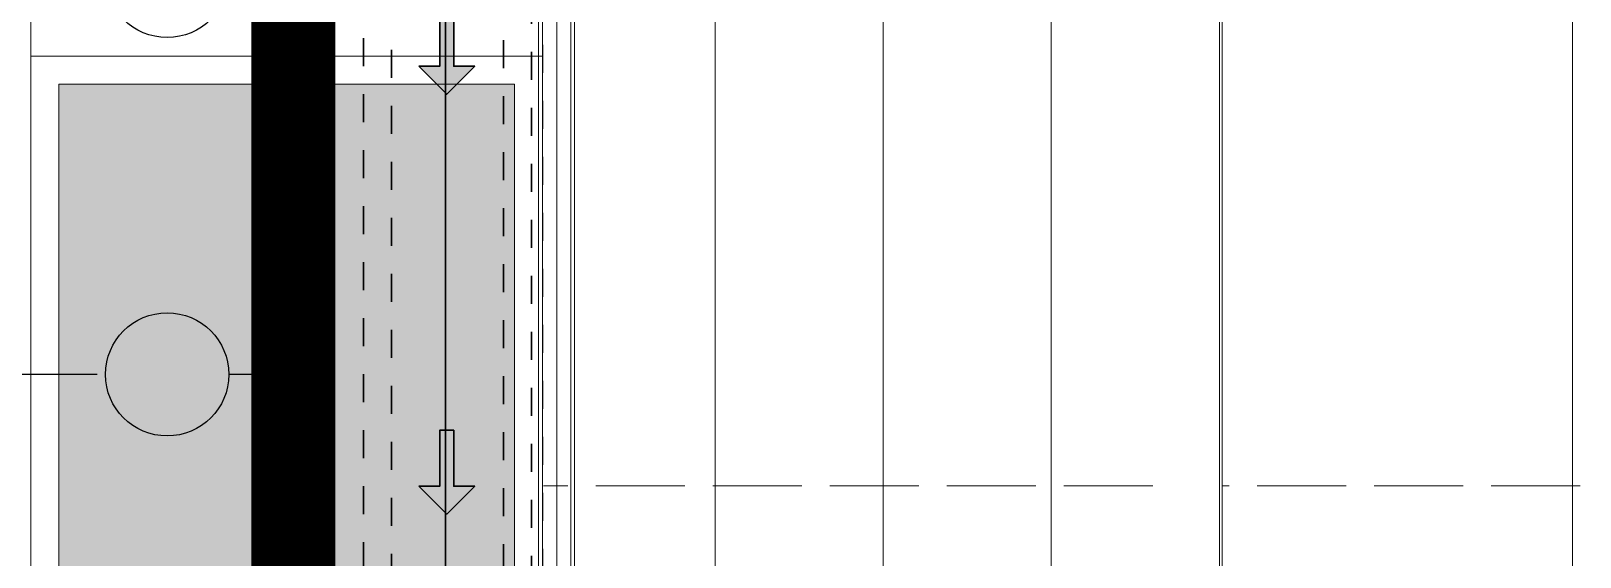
# Model space of a CAD drawing. Header units: metres. Extents: x 349703 to 349913, y 9282546 to 9282694.
# Drawn here: x 349772.33 to 349777.86, y 9282631.54 to 9282633.42 of the extents above; entities that cross this region are included whole.
import ezdxf

# ---------------------------------------------------------------- set-up
doc = ezdxf.new("R2010")
doc.units = ezdxf.units.M
doc.header["$LTSCALE"] = 0.25
for name, pattern in [('01 nivel$0$HIDDEN2', [0.1875, 0.125, -0.0625]), ('B. SUM 2$0$HIDDEN', [0.375, 0.25, -0.125]), ('DASHED2', [0.762, 0.635, -0.127])]:
    doc.linetypes.add(name, pattern=pattern)
for name, color, linetype, lineweight in [('.', 7, 'Continuous', 0), ('0_ CUNETAS', 160, 'Continuous', 5), ('AREA-VERDE', 3, 'CONTINUOUS', 9), ('ARQ-FONDO', 253, 'CONTINUOUS', 9), ('CUNETAS-RED', 5, 'CONTINUOUS', 18), ('LLORAD-SIMB', 1, 'CONTINUOUS', 25), ('LLORAD-TEXTO', 1, 'CONTINUOUS', 25), ('LLORAD-TRAMO', 1, 'CONTINUOUS', 70)]:
    doc.layers.add(name, color=color, linetype=linetype, lineweight=lineweight)

# ---------------------------------------------------------------- blocks, each defined once
blk = doc.blocks.new('BARAMDA Y TACHO')
at = {"layer": 'ARQ-FONDO'}
blk.add_line((-23.9378, 3.7835), (-19.9378, 3.7835), dxfattribs=at)
blk.add_lwpolyline([(-24.0228, 3.8466), (-19.8528, 3.8466, -1), (-19.8528, 3.7966), (-24.0228, 3.7966, -1)], format="xyb", close=True, dxfattribs=at)
blk = doc.blocks.new('LINEAS DE COLOR NEGRO')
at = {"layer": 'ARQ-FONDO', "lineweight": 0}
blk.add_line((-0.377, -12.273), (31.673, -12.273), dxfattribs=at)
blk = doc.blocks.new('POLIDEPORTIVO')
at = {"layer": 'ARQ-FONDO'}
for p, q in [((374605.8376, 9249297.9907), (374605.8376, 9249312.1518)), ((374606.4376, 9249297.9907), (374606.4376, 9249312.1518)), ((374607.0376, 9249297.9907), (374607.0376, 9249312.1518)), ((374607.0476, 9249310.9713), (374607.0476, 9249299.1713)), ((374605.2376, 9249302.9113), (374605.2376, 9249307.2388))]:
    blk.add_line(p, q, dxfattribs=at)
at = {"layer": 'ARQ-FONDO', "lineweight": 0}
blk.add_line((374604.6076, 9249302.9113), (374604.6076, 9249307.2388), dxfattribs=at)
at = {"layer": 'ARQ-FONDO', "linetype": 'DASHED2', "lineweight": 0, "ltscale": 2}
for p, q in [((374606.7996, 9249303.8963), (374604.6246, 9249303.8963)), ((374608.3246, 9249303.8963), (374607.0496, 9249303.8963))]:
    blk.add_line(p, q, dxfattribs=at)
at = {"layer": 'ARQ-FONDO', "rotation": 90}
for name, p in [('LINEAS DE COLOR NEGRO', (374596.0246, 9249280.2483)), ('BARAMDA Y TACHO', (374608.5192, 9249327.009))]:
    blk.add_blockref(name, p, dxfattribs=at)
blk = doc.blocks.new('67')
at = {"layer": 'AREA-VERDE', "lineweight": 0, "true_color": 0xc4e4b2, "transparency": 33554687}
h = blk.add_hatch(color=3, dxfattribs=at)
h.dxf.hatch_style = 1
h.paths.add_polyline_path([(349446.7844, 9282630.8762), (349448.4105, 9282630.8762), (349448.4105, 9282633.2262), (349446.7844, 9282633.2262)])
at = {"layer": 'ARQ-FONDO', "flags": 128}
for points in [[(349446.6839, 9282641.1169), (349448.5105, 9282641.1169), (349448.5105, 9282603.1406), (349448.054, 9282603.1406), (349448.054, 9282603.2406), (349447.8216, 9282603.2406), (349447.8216, 9282622.86), (349446.6844, 9282622.86), (349446.6844, 9282641.1169)], [(349448.5105, 9282633.3262), (349446.6844, 9282633.3262)]]:
    blk.add_lwpolyline(points, dxfattribs=at)
at = {"layer": 'ARQ-FONDO'}
blk.add_lwpolyline([(349446.7844, 9282633.2262), (349448.4105, 9282633.2262), (349448.4105, 9282630.8762), (349446.7844, 9282630.8762)], close=True, dxfattribs=at)
blk = doc.blocks.new('*U2193')
at = {"layer": '.', "lineweight": 30}
h = blk.add_hatch(color=1, dxfattribs=at)
h.dxf.hatch_style = 1
h.paths.add_polyline_path([(-0.025, -0.05), (-0.1, -0.05), (0, -0.15), (0.1, -0.05), (0.025, -0.05), (0.025, 0.15), (-0.025, 0.15)])
at = {"layer": '0_ CUNETAS', "color": 1, "lineweight": 30}
blk.add_lwpolyline([(-0.1, -0.05), (-0.025, -0.05), (-0.025, 0.15), (0.025, 0.15), (0.025, -0.05), (0.1, -0.05), (0, -0.15)], close=True, dxfattribs=at)
blk = doc.blocks.new('*U2190')
at = {"layer": '0_ CUNETAS', "color": 0, "linetype": 'ByBlock', "lineweight": -2, "transparency": 16777216}
for p in [(0, 48), (0, 46.5)]:
    blk.add_blockref('*U2193', p, dxfattribs=at)
blk = doc.blocks.new('drenaje')
at = {"layer": 'CUNETAS-RED', "linetype": '01 nivel$0$HIDDEN2', "lineweight": 30}
for p, q in [((55.3649, -34.1474), (55.3649, -90.4696)), ((55.4649, -34.1888), (55.4649, -90.5555)), ((55.8649, -34.3545), (55.8649, -90.3803)), ((55.9649, -34.3959), (55.9648, -90.3365))]:
    blk.add_line(p, q, dxfattribs=at)
at = {"layer": 'CUNETAS-RED', "lineweight": 0}
blk.add_blockref('*U2190', (55.6621, -90.1971), dxfattribs=at)

msp = doc.modelspace()

# ---------------------------------------------------------------- linework, layer by layer
at = {"layer": 'ARQ-FONDO', "lineweight": 30}
msp.add_lwpolyline([(349782.3038, 9282643.2172), (349782.3038, 9282641.6375), (349782.0969, 9282641.4307), (349774.0096, 9282641.4307), (349773.8116, 9282641.2327), (349773.8207, 9282585.0699)], dxfattribs=at)
at = {"layer": 'ARQ-FONDO', "linetype": 'B. SUM 2$0$HIDDEN', "flags": 128}
msp.add_lwpolyline([(349774.1606, 9282605.4669), (349774.1606, 9282642.1169), (349797.5106, 9282642.1169), (349797.5106, 9282605.4669)], close=True, dxfattribs=at)
at = {"layer": 'LLORAD-SIMB'}
msp.add_line((349773.27, 9282632.19), (349773.04, 9282632.19), dxfattribs=at)
for centre in [(349772.82, 9282633.6131), (349772.82, 9282632.19)]:
    msp.add_circle(centre, 0.22, dxfattribs=at)
at = {"layer": 'LLORAD-TEXTO'}
msp.add_line((349772.57, 9282632.19), (349771.32, 9282632.19), dxfattribs=at)
at = {"layer": 'LLORAD-TRAMO', "const_width": 0.3}
msp.add_lwpolyline([(349773.27, 9282633.69), (349773.27, 9282633.44), (349773.27, 9282633.19), (349773.27, 9282632.94), (349773.27, 9282632.69), (349773.27, 9282632.44), (349773.27, 9282632.19), (349773.27, 9282631.94), (349773.27, 9282631.69), (349773.27, 9282631.44), (349773.27, 9282631.19)], dxfattribs=at)

# ---------------------------------------------------------------- block references
at = {"layer": 'ARQ-FONDO'}
msp.add_blockref('67', (325.6495, 0), dxfattribs=at)
at = {"layer": 'ARQ-FONDO', "lineweight": 30}
msp.add_blockref('POLIDEPORTIVO', (-24830.462, 33327.8957), dxfattribs=at)
at = {"layer": 'CUNETAS-RED', "lineweight": 30}
msp.add_blockref('drenaje', (349718.1559, 9282675.5378), dxfattribs=at)

doc.saveas('drawing.dxf')
